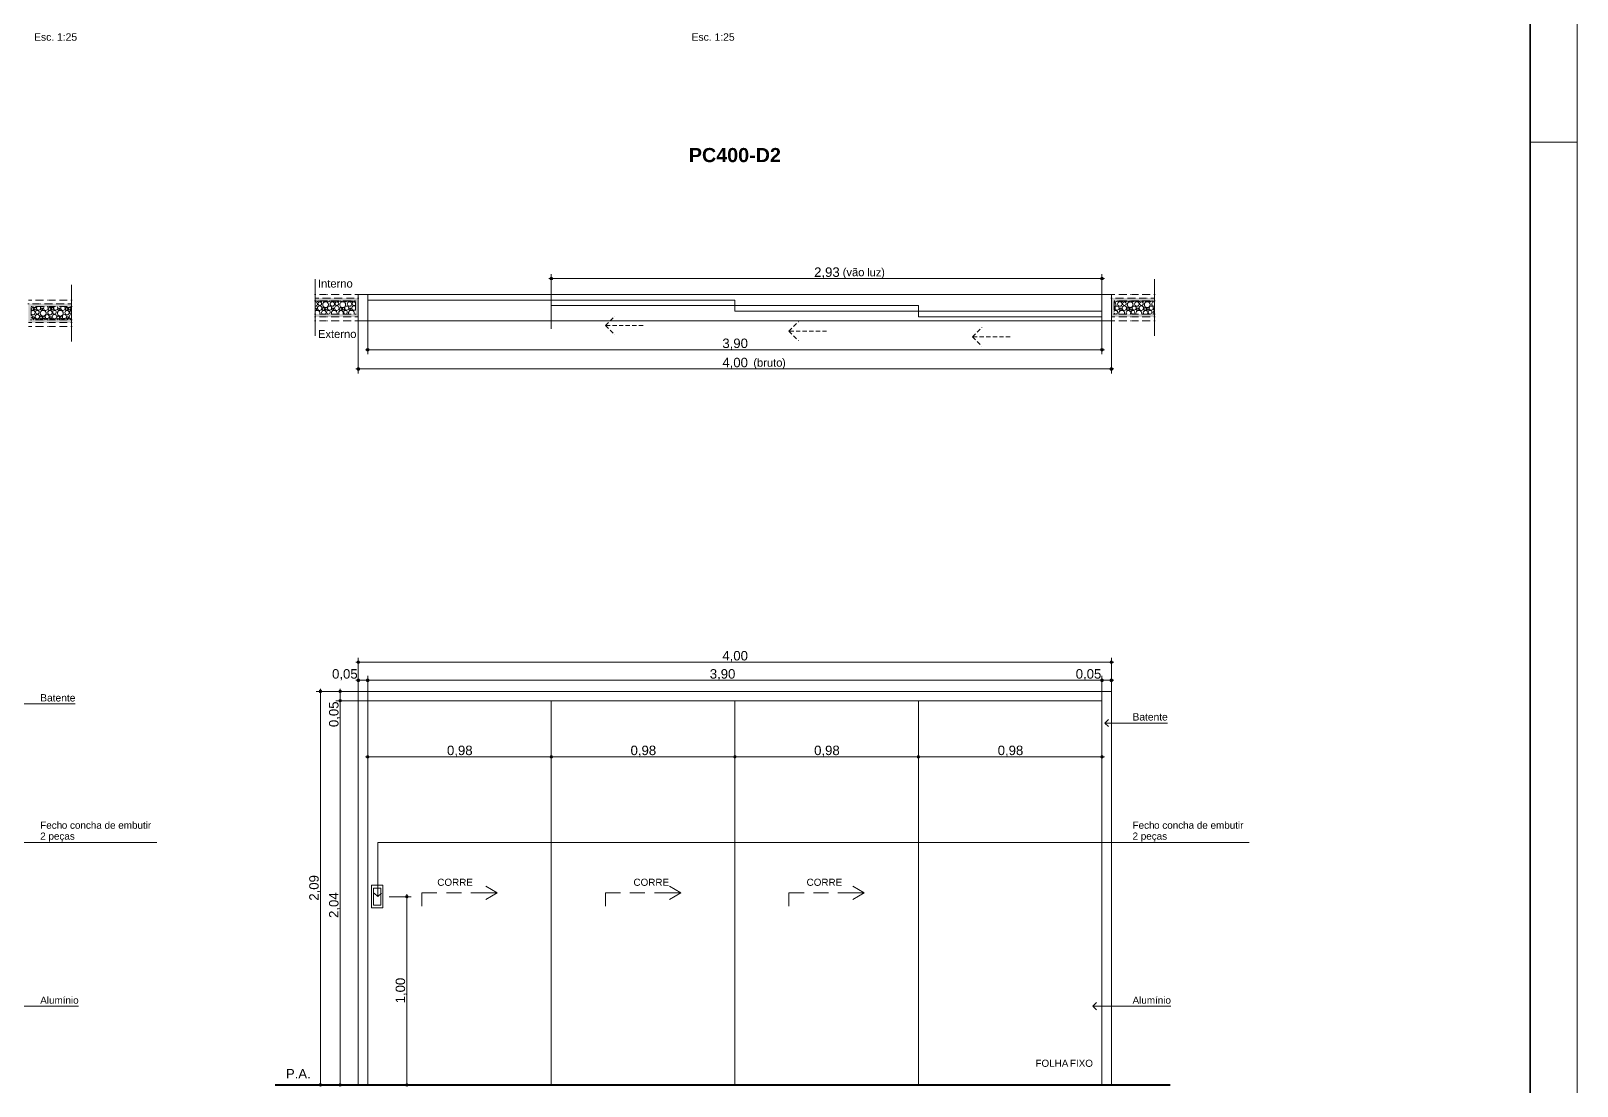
# Paper-space layout 'CAPS I e II_ FL 08.13 DETALHAMENTO DE PORTAS ' of a CAD drawing. Header units: metres. Extents: x 0 to 1400, y 0 to 841.
# Drawn here: x 1071.5 to 1400, y 393.5 to 617.6 of the extents above; entities that cross this region are included whole.
import ezdxf
from ezdxf.xclip import XClip

# ---------------------------------------------------------------- set-up
doc = ezdxf.new("R2010")
doc.units = ezdxf.units.M
doc.header["$MEASUREMENT"] = 0
doc.header["$XCLIPFRAME"] = 0
doc.linetypes.add('Achse', pattern=[0.0023, 0, -0.0008, 0.0015, 0])
doc.linetypes.add('Dashed', pattern=[0.0014, 0.0009, -0.0005])
for name, color, linetype, lineweight in [('0_Caneta_No__1', 7, 'Continuous', 35), ('0_Caneta_No__241', 7, 'Continuous', 13), ('0_Caneta_No__5', 7, 'Continuous', 20), ('0_Caneta_No__7', 7, 'Continuous', 13), ('0_Caneta_No__8', 7, 'Continuous', 9), ('0_Caneta_No__99', 7, 'Continuous', 20)]:
    doc.layers.add(name, color=color, linetype=linetype, lineweight=lineweight)
for name, color, linetype, lineweight, true_color in [('0_Caneta_No__25', 7, 'Continuous', 13, 0x982312), ('0_Caneta_No__9', 7, 'Continuous', 9, 0x020202), ('0_Caneta_No__96', 7, 'Continuous', 0, 0xb6b6b6), ('0_Caneta_No__97', 7, 'Continuous', 13, 0x6b6b6b)]:
    doc.layers.add(name, color=color, linetype=linetype, lineweight=lineweight, true_color=true_color)
doc.styles.add('GENERATED_STYLE_1', font='arial.ttf')
doc.styles.add('GENERATED_STYLE_2', font='arial.ttf')

# ---------------------------------------------------------------- blocks, each defined once
blk = doc.blocks.new('*X4')
at = {"layer": '0_Caneta_No__96', "color": 253, "linetype": 'Continuous', "lineweight": 0, "ltscale": 1000, "true_color": 0xb6b6b6}
for centre, radius in [((1072.45, 558.6), 0.251), ((1073.8, 558.52), 0.207), ((1075.45, 558.56), 0.286), ((1076.09, 558.6), 0.251), ((1077.44, 558.52), 0.207), ((1079.09, 558.56), 0.286), ((1079.73, 558.6), 0.251), ((1072, 556.7), 0.207), ((1072.86, 556.93), 0.473), ((1072.87, 557.87), 0.384), ((1073.65, 556.74), 0.286), ((1074.11, 557.66), 0.612), ((1074.29, 556.78), 0.251), ((1074.96, 556.95), 0.426), ((1075.55, 557.79), 0.477), ((1075.64, 556.7), 0.207), ((1076.5, 556.93), 0.473), ((1076.51, 557.87), 0.384), ((1077.29, 556.74), 0.286), ((1077.75, 557.66), 0.612), ((1077.93, 556.78), 0.251), ((1078.6, 556.95), 0.426), ((1079.18, 557.79), 0.477), ((1079.27, 556.7), 0.207)]:
    blk.add_circle(centre, radius, dxfattribs=at)
for centre, radius, start, end in [((1071.81, 558.56), 0.286, 202.5966, 157.4034), ((1072.27, 559.48), 0.612, 222.464, 317.536), ((1073.13, 558.77), 0.426, 135.9362, 44.0638), ((1074.66, 558.75), 0.473, 137.8293, 42.1707), ((1075.91, 559.48), 0.612, 222.464, 317.536), ((1076.76, 558.77), 0.426, 135.9362, 44.0638), ((1078.3, 558.75), 0.473, 137.8293, 42.1707), ((1079.55, 559.48), 0.612, 222.464, 317.536), ((1080.4, 558.77), 0.426, 135.9362, 225.0657), ((1071.91, 557.79), 0.477, 220.9049, 139.0951), ((1071.33, 556.95), 0.426, 301.7728, 58.2272), ((1072.31, 555.84), 0.612, 44.1878, 135.8122), ((1073.75, 555.97), 0.477, 39.2883, 140.7117), ((1074.71, 556.05), 0.384, 33.8959, 146.1041), ((1075.95, 555.84), 0.612, 44.1878, 135.8122), ((1077.38, 555.97), 0.477, 39.2883, 140.7117), ((1078.34, 556.05), 0.384, 33.8959, 146.1041), ((1079.59, 555.84), 0.612, 44.1878, 135.8122), ((1080.13, 556.93), 0.473, 94.28, 265.72), ((1080.14, 557.87), 0.384, 96.8127, 263.1873)]:
    blk.add_arc(centre, radius, start, end, dxfattribs=at)
blk = doc.blocks.new('*X6')
at = {"layer": '0_Caneta_No__96', "color": 253, "linetype": 'Continuous', "lineweight": 0, "ltscale": 1000, "true_color": 0xb6b6b6}
for centre, radius in [((1302.26, 558.77), 0.426), ((1302.85, 559.61), 0.477), ((1302.93, 558.52), 0.207), ((1303.8, 558.75), 0.473), ((1303.81, 559.69), 0.384), ((1304.59, 558.56), 0.286), ((1305.05, 559.48), 0.612), ((1305.22, 558.6), 0.251), ((1305.9, 558.77), 0.426), ((1306.48, 559.61), 0.477), ((1306.57, 558.52), 0.207), ((1307.43, 558.75), 0.473), ((1307.44, 559.69), 0.384), ((1308.22, 558.56), 0.286), ((1308.68, 559.48), 0.612), ((1308.86, 558.6), 0.251), ((1309.54, 558.77), 0.426), ((1305.64, 557.87), 0.384), ((1309.28, 557.87), 0.384)]:
    blk.add_circle(centre, radius, dxfattribs=at)
for centre, radius, start, end in [((1301.96, 560.57), 0.473, 231.6081, 320.2745), ((1301.41, 559.48), 0.612, 294.6102, 65.3898), ((1301.59, 558.6), 0.251, 288.0326, 71.9674), ((1302.75, 560.38), 0.286, 202.9069, 337.0931), ((1303.39, 560.42), 0.251, 215.8183, 324.1817), ((1304.06, 560.59), 0.426, 229.5974, 310.4026), ((1304.73, 560.34), 0.207, 199.7363, 340.2637), ((1305.6, 560.57), 0.473, 219.7255, 320.2745), ((1306.39, 560.38), 0.286, 202.9069, 337.0931), ((1307.02, 560.42), 0.251, 215.8183, 324.1817), ((1307.7, 560.59), 0.426, 229.5974, 310.4026), ((1308.37, 560.34), 0.207, 199.7363, 340.2637), ((1309.23, 560.57), 0.473, 219.7255, 320.2745), ((1310.12, 559.61), 0.477, 78.5537, 281.4463), ((1310.02, 560.38), 0.286, 202.9069, 312.0002), ((1310.21, 558.52), 0.207, 88.46, 271.54), ((1302.01, 557.87), 0.384, 207.2214, 152.7786), ((1303.25, 557.66), 0.612, 341.5917, 198.4083), ((1304.68, 557.79), 0.477, 318.2161, 221.7839), ((1306.88, 557.66), 0.612, 341.5917, 198.4083), ((1308.32, 557.79), 0.477, 318.2161, 221.7839), ((1310.52, 557.66), 0.612, 120.0749, 198.4083)]:
    blk.add_arc(centre, radius, start, end, dxfattribs=at)
blk = doc.blocks.new('*X7')
at = {"layer": '0_Caneta_No__96', "color": 253, "linetype": 'Continuous', "lineweight": 0, "ltscale": 1000, "true_color": 0xb6b6b6}
for centre, radius in [((1132.85, 558.75), 0.473), ((1132.86, 559.69), 0.384), ((1133.64, 558.56), 0.286), ((1134.1, 559.48), 0.612), ((1134.28, 558.6), 0.251), ((1134.96, 558.77), 0.426), ((1135.54, 559.61), 0.477), ((1135.63, 558.52), 0.207), ((1136.49, 558.75), 0.473), ((1136.5, 559.69), 0.384), ((1137.28, 558.56), 0.286), ((1137.74, 559.48), 0.612), ((1137.92, 558.6), 0.251), ((1138.59, 558.77), 0.426), ((1139.18, 559.61), 0.477), ((1139.27, 558.52), 0.207), ((1134.7, 557.87), 0.384), ((1138.34, 557.87), 0.384)]:
    blk.add_circle(centre, radius, dxfattribs=at)
for centre, radius, start, end in [((1131.81, 560.38), 0.286, 292.3944, 337.0931), ((1131.9, 559.61), 0.477, 271.4766, 88.5234), ((1131.99, 558.52), 0.207, 248.189, 111.811), ((1132.44, 560.42), 0.251, 215.8183, 324.1817), ((1133.12, 560.59), 0.426, 229.5974, 310.4026), ((1133.79, 560.34), 0.207, 199.7363, 340.2637), ((1134.65, 560.57), 0.473, 219.7255, 320.2745), ((1135.44, 560.38), 0.286, 202.9069, 337.0931), ((1136.08, 560.42), 0.251, 215.8183, 324.1817), ((1136.76, 560.59), 0.426, 229.5974, 310.4026), ((1137.43, 560.34), 0.207, 199.7363, 340.2637), ((1138.29, 560.57), 0.473, 219.7255, 320.2745), ((1139.08, 560.38), 0.286, 202.9069, 337.0931), ((1139.72, 560.42), 0.251, 215.8183, 324.1817), ((1140.13, 558.75), 0.473, 44.4801, 315.5199), ((1140.14, 559.69), 0.384, 31.408, 328.592), ((1140.39, 560.59), 0.426, 229.5974, 279.7847), ((1132.3, 557.66), 0.612, 341.5917, 129.4726), ((1133.74, 557.79), 0.477, 318.2161, 221.7839), ((1135.94, 557.66), 0.612, 341.5917, 198.4083), ((1137.38, 557.79), 0.477, 318.2161, 221.7839), ((1139.58, 557.66), 0.612, 341.5917, 198.4083)]:
    blk.add_arc(centre, radius, start, end, dxfattribs=at)
blk = doc.blocks.new('Drawing_1_1', base_point=(27.6, 827.63))
at = {"linetype": 'Continuous', "lineweight": 0, "ltscale": 1000, "true_color": 0xffffff}
for points in [[(1080.1, 559.67), (1070.95, 559.67), (1070.95, 555.67), (1080.1, 555.67), (1080.1, 556.27), (1071.55, 556.27), (1071.55, 559.07), (1080.1, 559.07)], [(1131.92, 560.87), (1131.92, 560.27), (1140.46, 560.27), (1140.46, 557.47), (1131.92, 557.47), (1131.92, 556.87), (1141.06, 556.87), (1141.06, 560.87)], [(1310.21, 560.87), (1301.06, 560.87), (1301.06, 556.87), (1310.21, 556.87), (1310.21, 557.47), (1301.66, 557.47), (1301.66, 560.27), (1310.21, 560.27)]]:
    blk.add_hatch(color=7, dxfattribs=at).paths.add_polyline_path(points)
at = {"layer": '0_Caneta_No__25', "linetype": 'Continuous', "lineweight": 13, "ltscale": 1000, "true_color": 0x982312}
for points in [[(1181.81, 565.03), (1181.83, 564.93), (1181.89, 564.85), (1181.97, 564.8), (1182.06, 564.78), (1182.16, 564.8), (1182.24, 564.85), (1182.3, 564.93), (1182.31, 565.03), (1182.3, 565.12), (1182.24, 565.2), (1182.16, 565.26), (1182.06, 565.28), (1181.97, 565.26), (1181.89, 565.2), (1181.83, 565.12)], [(1298.81, 565.03), (1298.83, 564.93), (1298.89, 564.85), (1298.97, 564.8), (1299.06, 564.78), (1299.16, 564.8), (1299.24, 564.85), (1299.3, 564.93), (1299.31, 565.03), (1299.3, 565.12), (1299.24, 565.2), (1299.16, 565.26), (1299.06, 565.28), (1298.97, 565.26), (1298.89, 565.2), (1298.83, 565.12)], [(1142.81, 549.9), (1142.83, 549.8), (1142.89, 549.72), (1142.97, 549.67), (1143.06, 549.65), (1143.16, 549.67), (1143.24, 549.72), (1143.3, 549.8), (1143.31, 549.9), (1143.3, 549.99), (1143.24, 550.08), (1143.16, 550.13), (1143.06, 550.15), (1142.97, 550.13), (1142.89, 550.08), (1142.83, 549.99)], [(1298.81, 549.9), (1298.83, 549.8), (1298.89, 549.72), (1298.97, 549.67), (1299.06, 549.65), (1299.16, 549.67), (1299.24, 549.72), (1299.3, 549.8), (1299.31, 549.9), (1299.3, 549.99), (1299.24, 550.08), (1299.16, 550.13), (1299.06, 550.15), (1298.97, 550.13), (1298.89, 550.08), (1298.83, 549.99)], [(1140.81, 545.82), (1140.83, 545.73), (1140.89, 545.65), (1140.97, 545.59), (1141.06, 545.57), (1141.16, 545.59), (1141.24, 545.65), (1141.3, 545.73), (1141.31, 545.82), (1141.3, 545.92), (1141.24, 546), (1141.16, 546.05), (1141.06, 546.07), (1140.97, 546.05), (1140.89, 546), (1140.83, 545.92)], [(1300.81, 545.82), (1300.83, 545.73), (1300.89, 545.65), (1300.97, 545.59), (1301.06, 545.57), (1301.16, 545.59), (1301.24, 545.65), (1301.3, 545.73), (1301.31, 545.82), (1301.3, 545.92), (1301.24, 546), (1301.16, 546.05), (1301.06, 546.07), (1300.97, 546.05), (1300.89, 546), (1300.83, 545.92)], [(1140.81, 483.54), (1140.83, 483.44), (1140.89, 483.36), (1140.97, 483.31), (1141.06, 483.29), (1141.16, 483.31), (1141.24, 483.36), (1141.3, 483.44), (1141.31, 483.54), (1141.3, 483.63), (1141.24, 483.72), (1141.16, 483.77), (1141.06, 483.79), (1140.97, 483.77), (1140.89, 483.72), (1140.83, 483.63)], [(1300.81, 483.54), (1300.83, 483.44), (1300.89, 483.36), (1300.97, 483.31), (1301.06, 483.29), (1301.16, 483.31), (1301.24, 483.36), (1301.3, 483.44), (1301.31, 483.54), (1301.3, 483.63), (1301.24, 483.72), (1301.16, 483.77), (1301.06, 483.79), (1300.97, 483.77), (1300.89, 483.72), (1300.83, 483.63)], [(1140.81, 479.68), (1140.83, 479.58), (1140.89, 479.5), (1140.97, 479.45), (1141.06, 479.43), (1141.16, 479.45), (1141.24, 479.5), (1141.3, 479.58), (1141.31, 479.68), (1141.3, 479.77), (1141.24, 479.86), (1141.16, 479.91), (1141.06, 479.93), (1140.97, 479.91), (1140.89, 479.86), (1140.83, 479.77)], [(1142.81, 479.68), (1142.83, 479.58), (1142.89, 479.5), (1142.97, 479.45), (1143.06, 479.43), (1143.16, 479.45), (1143.24, 479.5), (1143.3, 479.58), (1143.31, 479.68), (1143.3, 479.77), (1143.24, 479.86), (1143.16, 479.91), (1143.06, 479.93), (1142.97, 479.91), (1142.89, 479.86), (1142.83, 479.77)], [(1298.81, 479.68), (1298.83, 479.58), (1298.89, 479.5), (1298.97, 479.45), (1299.06, 479.43), (1299.16, 479.45), (1299.24, 479.5), (1299.3, 479.58), (1299.31, 479.68), (1299.3, 479.77), (1299.24, 479.86), (1299.16, 479.91), (1299.06, 479.93), (1298.97, 479.91), (1298.89, 479.86), (1298.83, 479.77)], [(1300.81, 479.68), (1300.83, 479.58), (1300.89, 479.5), (1300.97, 479.45), (1301.06, 479.43), (1301.16, 479.45), (1301.24, 479.5), (1301.3, 479.58), (1301.31, 479.68), (1301.3, 479.77), (1301.24, 479.86), (1301.16, 479.91), (1301.06, 479.93), (1300.97, 479.91), (1300.89, 479.86), (1300.83, 479.77)], [(1132.76, 477.34), (1132.78, 477.24), (1132.84, 477.16), (1132.92, 477.11), (1133.01, 477.09), (1133.11, 477.11), (1133.19, 477.16), (1133.24, 477.24), (1133.26, 477.34), (1133.24, 477.43), (1133.19, 477.52), (1133.11, 477.57), (1133.01, 477.59), (1132.92, 477.57), (1132.84, 477.52), (1132.78, 477.43)], [(1136.96, 477.34), (1136.98, 477.24), (1137.03, 477.16), (1137.11, 477.11), (1137.21, 477.09), (1137.31, 477.11), (1137.39, 477.16), (1137.44, 477.24), (1137.46, 477.34), (1137.44, 477.43), (1137.39, 477.52), (1137.31, 477.57), (1137.21, 477.59), (1137.11, 477.57), (1137.03, 477.52), (1136.98, 477.43)], [(1136.96, 475.34), (1136.98, 475.24), (1137.03, 475.16), (1137.11, 475.11), (1137.21, 475.09), (1137.31, 475.11), (1137.39, 475.16), (1137.44, 475.24), (1137.46, 475.34), (1137.44, 475.43), (1137.39, 475.52), (1137.31, 475.57), (1137.21, 475.59), (1137.11, 475.57), (1137.03, 475.52), (1136.98, 475.43)], [(1142.81, 463.43), (1142.83, 463.34), (1142.89, 463.25), (1142.97, 463.2), (1143.06, 463.18), (1143.16, 463.2), (1143.24, 463.25), (1143.3, 463.34), (1143.31, 463.43), (1143.3, 463.53), (1143.24, 463.61), (1143.16, 463.66), (1143.06, 463.68), (1142.97, 463.66), (1142.89, 463.61), (1142.83, 463.53)], [(1181.81, 463.43), (1181.83, 463.34), (1181.89, 463.25), (1181.97, 463.2), (1182.06, 463.18), (1182.16, 463.2), (1182.24, 463.25), (1182.3, 463.34), (1182.31, 463.43), (1182.3, 463.53), (1182.24, 463.61), (1182.16, 463.66), (1182.06, 463.68), (1181.97, 463.66), (1181.89, 463.61), (1181.83, 463.53)], [(1220.81, 463.43), (1220.83, 463.34), (1220.89, 463.25), (1220.97, 463.2), (1221.06, 463.18), (1221.16, 463.2), (1221.24, 463.25), (1221.3, 463.34), (1221.31, 463.43), (1221.3, 463.53), (1221.24, 463.61), (1221.16, 463.66), (1221.06, 463.68), (1220.97, 463.66), (1220.89, 463.61), (1220.83, 463.53)], [(1259.81, 463.43), (1259.83, 463.34), (1259.89, 463.25), (1259.97, 463.2), (1260.06, 463.18), (1260.16, 463.2), (1260.24, 463.25), (1260.3, 463.34), (1260.31, 463.43), (1260.3, 463.53), (1260.24, 463.61), (1260.16, 463.66), (1260.06, 463.68), (1259.97, 463.66), (1259.89, 463.61), (1259.83, 463.53)], [(1298.81, 463.43), (1298.83, 463.34), (1298.89, 463.25), (1298.97, 463.2), (1299.06, 463.18), (1299.16, 463.2), (1299.24, 463.25), (1299.3, 463.34), (1299.31, 463.43), (1299.3, 463.53), (1299.24, 463.61), (1299.16, 463.66), (1299.06, 463.68), (1298.97, 463.66), (1298.89, 463.61), (1298.83, 463.53)], [(1151.11, 433.72), (1151.12, 433.63), (1151.18, 433.55), (1151.26, 433.49), (1151.36, 433.47), (1151.45, 433.49), (1151.53, 433.55), (1151.59, 433.63), (1151.61, 433.72), (1151.59, 433.82), (1151.53, 433.9), (1151.45, 433.95), (1151.36, 433.97), (1151.26, 433.95), (1151.18, 433.9), (1151.12, 433.82)], [(1132.76, 393.74), (1132.78, 393.64), (1132.84, 393.56), (1132.92, 393.51), (1133.01, 393.49), (1133.11, 393.51), (1133.19, 393.56), (1133.24, 393.64), (1133.26, 393.74), (1133.24, 393.83), (1133.19, 393.92), (1133.11, 393.97), (1133.01, 393.99), (1132.92, 393.97), (1132.84, 393.92), (1132.78, 393.83)], [(1136.96, 393.74), (1136.98, 393.64), (1137.03, 393.56), (1137.11, 393.51), (1137.21, 393.49), (1137.31, 393.51), (1137.39, 393.56), (1137.44, 393.64), (1137.46, 393.74), (1137.44, 393.83), (1137.39, 393.92), (1137.31, 393.97), (1137.21, 393.99), (1137.11, 393.97), (1137.03, 393.92), (1136.98, 393.83)], [(1151.11, 393.74), (1151.12, 393.64), (1151.18, 393.56), (1151.26, 393.51), (1151.36, 393.49), (1151.45, 393.51), (1151.53, 393.56), (1151.59, 393.64), (1151.61, 393.74), (1151.59, 393.83), (1151.53, 393.92), (1151.45, 393.97), (1151.36, 393.99), (1151.26, 393.97), (1151.18, 393.92), (1151.12, 393.83)]]:
    blk.add_hatch(color=24, dxfattribs=at).paths.add_polyline_path(points)
at = {"layer": '0_Caneta_No__1', "color": 7, "linetype": 'Continuous', "lineweight": 40, "ltscale": 1000}
blk.add_line((1123.37, 393.74), (1313.57, 393.74), dxfattribs=at)
at = {"layer": '0_Caneta_No__241', "color": 7, "linetype": 'Continuous', "lineweight": 13, "ltscale": 1000}
for p, q in [((1080.1, 563.67), (1080.1, 551.67)), ((1131.92, 564.87), (1131.92, 552.87)), ((1310.21, 564.87), (1310.21, 552.87)), ((1301.06, 556.87), (1301.06, 560.87)), ((1154.56, 434.54), (1157.76, 434.54)), ((1154.56, 434.54), (1154.56, 431.74)), ((1159.76, 434.54), (1162.96, 434.54)), ((1164.96, 434.54), (1167.36, 434.54)), ((1167.36, 434.54), (1170.56, 434.54)), ((1170.56, 434.54), (1168.14, 435.94)), ((1170.56, 434.54), (1168.14, 433.14)), ((1193.56, 434.54), (1196.76, 434.54)), ((1193.56, 434.54), (1193.56, 431.74)), ((1198.76, 434.54), (1201.96, 434.54)), ((1203.96, 434.54), (1206.36, 434.54)), ((1206.36, 434.54), (1209.56, 434.54)), ((1209.56, 434.54), (1207.14, 435.94)), ((1209.56, 434.54), (1207.14, 433.14)), ((1232.56, 434.54), (1235.76, 434.54)), ((1232.56, 434.54), (1232.56, 431.74)), ((1237.76, 434.54), (1240.96, 434.54)), ((1242.96, 434.54), (1245.36, 434.54)), ((1245.36, 434.54), (1248.56, 434.54)), ((1248.56, 434.54), (1246.14, 435.94)), ((1248.56, 434.54), (1246.14, 433.14))]:
    blk.add_line(p, q, dxfattribs=at)
at = {"layer": '0_Caneta_No__241', "color": 7, "linetype": 'Achse', "lineweight": 13, "ltscale": 1000}
for p, q in [((1080.1, 560.47), (1070.95, 560.47)), ((1070.95, 559.67), (1080.1, 559.67)), ((1071.55, 556.27), (1071.55, 559.07)), ((1080.1, 559.07), (1071.55, 559.07)), ((1131.92, 561.67), (1141.06, 561.67)), ((1141.06, 560.87), (1131.92, 560.87)), ((1131.92, 560.27), (1140.46, 560.27)), ((1140.46, 557.47), (1140.46, 560.27)), ((1310.21, 561.67), (1301.06, 561.67)), ((1301.06, 560.87), (1310.21, 560.87)), ((1301.66, 557.47), (1301.66, 560.27)), ((1310.21, 560.27), (1301.66, 560.27)), ((1080.1, 555.67), (1070.95, 555.67)), ((1080.1, 556.27), (1071.55, 556.27)), ((1131.92, 557.47), (1140.46, 557.47)), ((1131.92, 556.87), (1141.06, 556.87)), ((1131.92, 556.07), (1141.06, 556.07)), ((1310.21, 556.87), (1301.06, 556.87)), ((1310.21, 556.07), (1301.06, 556.07)), ((1310.21, 557.47), (1301.66, 557.47)), ((1080.1, 554.87), (1070.95, 554.87))]:
    blk.add_line(p, q, dxfattribs=at)
at = {"layer": '0_Caneta_No__25', "color": 24, "linetype": 'Continuous', "lineweight": 13, "ltscale": 1000, "true_color": 0x982312}
for p, q in [((1181.56, 565.03), (1181.81, 565.03)), ((1182.06, 565.28), (1182.06, 565.97)), ((1182.31, 565.03), (1298.81, 565.03)), ((1299.06, 565.28), (1299.06, 565.97)), ((1299.31, 565.03), (1299.56, 565.03)), ((1182.06, 554.34), (1182.06, 564.78)), ((1299.06, 554.34), (1299.06, 564.78)), ((1143.06, 550.15), (1143.06, 560.59)), ((1299.06, 550.15), (1299.06, 560.59)), ((1141.06, 546.07), (1141.06, 556.51)), ((1301.06, 546.07), (1301.06, 556.51)), ((1142.56, 549.9), (1142.81, 549.9)), ((1143.06, 548.96), (1143.06, 549.65)), ((1143.31, 549.9), (1298.81, 549.9)), ((1299.06, 548.96), (1299.06, 549.65)), ((1299.31, 549.9), (1299.56, 549.9)), ((1140.56, 545.82), (1140.81, 545.82)), ((1141.06, 544.89), (1141.06, 545.57)), ((1141.31, 545.82), (1300.81, 545.82)), ((1301.06, 544.89), (1301.06, 545.57)), ((1301.31, 545.82), (1301.56, 545.82)), ((1140.56, 483.54), (1140.81, 483.54)), ((1141.06, 483.79), (1141.06, 484.48)), ((1141.06, 472.85), (1141.06, 483.29)), ((1141.31, 483.54), (1300.81, 483.54)), ((1301.06, 483.79), (1301.06, 484.48)), ((1301.06, 472.85), (1301.06, 483.29)), ((1301.31, 483.54), (1301.56, 483.54)), ((1140.56, 479.68), (1140.81, 479.68)), ((1141.06, 479.93), (1141.06, 480.62)), ((1141.31, 479.68), (1142.81, 479.68)), ((1143.06, 479.93), (1143.06, 480.62)), ((1143.31, 479.68), (1298.81, 479.68)), ((1299.06, 479.93), (1299.06, 480.62)), ((1299.31, 479.68), (1300.81, 479.68)), ((1301.06, 479.93), (1301.06, 480.62)), ((1301.31, 479.68), (1301.56, 479.68)), ((1132.76, 477.34), (1132.07, 477.34)), ((1133.01, 477.59), (1133.01, 477.84)), ((1133.01, 393.99), (1133.01, 477.09)), ((1143.7, 477.34), (1133.26, 477.34)), ((1136.96, 477.34), (1136.27, 477.34)), ((1137.21, 477.59), (1137.21, 477.84)), ((1137.21, 475.59), (1137.21, 477.09)), ((1146.48, 477.34), (1137.46, 477.34)), ((1141.06, 468.99), (1141.06, 479.43)), ((1143.06, 468.99), (1143.06, 479.43)), ((1299.06, 468.99), (1299.06, 479.43)), ((1301.06, 468.99), (1301.06, 479.43)), ((1069.66, 474.66), (1073.38, 474.66)), ((1073.38, 474.66), (1080.91, 474.66)), ((1136.96, 475.34), (1136.27, 475.34)), ((1137.21, 393.99), (1137.21, 475.09)), ((1146.48, 475.34), (1137.46, 475.34)), ((1299.7, 470.61), (1300.45, 471.36)), ((1299.7, 470.61), (1305.46, 470.61)), ((1299.7, 470.61), (1300.45, 469.86)), ((1305.46, 470.61), (1312.99, 470.61)), ((1143.06, 463.68), (1143.06, 467.2)), ((1182.06, 463.68), (1182.06, 467.2)), ((1260.06, 463.68), (1260.06, 467.2)), ((1142.56, 463.43), (1142.81, 463.43)), ((1143.31, 463.43), (1181.81, 463.43)), ((1182.31, 463.43), (1220.81, 463.43)), ((1221.06, 463.68), (1221.06, 464.37)), ((1221.31, 463.43), (1259.81, 463.43)), ((1260.31, 463.43), (1298.81, 463.43)), ((1299.06, 463.68), (1299.06, 464.37)), ((1299.31, 463.43), (1299.56, 463.43)), ((1143.06, 462.49), (1143.06, 463.18)), ((1182.06, 462.49), (1182.06, 463.18)), ((1221.06, 459.66), (1221.06, 463.18)), ((1260.06, 462.49), (1260.06, 463.18)), ((1299.06, 459.66), (1299.06, 463.18)), ((1013.09, 445.26), (1073.38, 445.26)), ((1073.38, 445.26), (1098.27, 445.26)), ((1145.2, 433.74), (1145.2, 445.26)), ((1145.2, 445.26), (1305.46, 445.26)), ((1305.46, 445.26), (1330.34, 445.26)), ((1145.2, 433.74), (1144.45, 434.49)), ((1145.2, 433.74), (1145.95, 434.49)), ((1151.11, 433.72), (1147.58, 433.72)), ((1151.36, 433.97), (1151.36, 434.22)), ((1152.29, 433.72), (1151.61, 433.72)), ((1151.36, 393.99), (1151.36, 433.47)), ((1297.15, 410.46), (1297.9, 411.21)), ((1068.55, 410.46), (1073.38, 410.46)), ((1073.38, 410.46), (1081.59, 410.46)), ((1297.15, 410.46), (1300.01, 410.46)), ((1297.15, 410.46), (1297.9, 409.71)), ((1300.01, 410.46), (1305.46, 410.46)), ((1305.46, 410.46), (1313.66, 410.46)), ((1132.76, 393.74), (1132.07, 393.74)), ((1143.7, 393.74), (1133.26, 393.74)), ((1136.96, 393.74), (1136.27, 393.74)), ((1146.48, 393.74), (1137.46, 393.74)), ((1151.11, 393.74), (1147.58, 393.74)), ((1152.29, 393.74), (1151.61, 393.74))]:
    blk.add_line(p, q, dxfattribs=at)
for centre in [(1182.06, 565.03), (1299.06, 565.03), (1143.06, 549.9), (1299.06, 549.9), (1141.06, 545.82), (1301.06, 545.82), (1141.06, 483.54), (1301.06, 483.54), (1141.06, 479.68), (1143.06, 479.68), (1299.06, 479.68), (1301.06, 479.68), (1133.01, 477.34), (1137.21, 477.34), (1137.21, 475.34), (1143.06, 463.43), (1182.06, 463.43), (1221.06, 463.43), (1260.06, 463.43), (1299.06, 463.43), (1151.36, 433.72), (1133.01, 393.74), (1137.21, 393.74), (1151.36, 393.74)]:
    blk.add_circle(centre, 0.25, dxfattribs=at)
at = {"layer": '0_Caneta_No__9', "color": 18, "linetype": 'Continuous', "lineweight": 9, "ltscale": 1000, "true_color": 0x020202}
for p, q in [((1141.06, 556.07), (1141.06, 561.67)), ((1141.06, 561.67), (1143.06, 561.67)), ((1143.06, 561.67), (1143.06, 556.07)), ((1182.06, 561.67), (1143.06, 561.67)), ((1143.06, 561.67), (1143.06, 560.47)), ((1143.06, 560.47), (1182.06, 560.47)), ((1182.06, 560.47), (1182.06, 561.67)), ((1221.06, 560.47), (1182.06, 560.47)), ((1182.06, 560.47), (1182.06, 559.27)), ((1182.06, 559.27), (1221.06, 559.27)), ((1221.06, 559.27), (1221.06, 560.47)), ((1260.06, 559.27), (1221.06, 559.27)), ((1221.06, 559.27), (1221.06, 558.07)), ((1260.06, 558.07), (1260.06, 559.27)), ((1299.06, 556.07), (1299.06, 561.67)), ((1299.06, 561.67), (1301.06, 561.67)), ((1301.06, 561.67), (1301.06, 556.07)), ((1143.06, 556.07), (1141.06, 556.07)), ((1221.06, 558.07), (1260.06, 558.07)), ((1299.06, 558.07), (1260.06, 558.07)), ((1260.06, 558.07), (1260.06, 556.87)), ((1260.06, 556.87), (1299.06, 556.87)), ((1299.06, 556.87), (1299.06, 558.07)), ((1301.06, 556.07), (1299.06, 556.07)), ((1141.06, 477.34), (1141.06, 475.34)), ((1301.06, 477.34), (1141.06, 477.34)), ((1301.06, 475.34), (1301.06, 477.34)), ((1141.06, 475.34), (1141.06, 393.74)), ((1143.06, 393.74), (1143.06, 475.34)), ((1143.06, 475.34), (1260.06, 475.34)), ((1182.06, 393.74), (1182.06, 475.34)), ((1221.06, 393.74), (1221.06, 475.34)), ((1260.06, 393.74), (1260.06, 475.34)), ((1260.06, 475.34), (1299.06, 475.34)), ((1299.06, 475.34), (1299.06, 393.74)), ((1301.06, 393.74), (1301.06, 475.34)), ((1146.26, 436.14), (1143.86, 436.14)), ((1143.86, 436.14), (1143.86, 431.34)), ((1144.26, 431.94), (1144.26, 435.54)), ((1144.26, 435.54), (1145.86, 435.54)), ((1145.86, 435.54), (1145.86, 431.94)), ((1146.26, 431.34), (1146.26, 436.14)), ((1143.86, 431.34), (1146.26, 431.34)), ((1145.86, 431.94), (1144.26, 431.94)), ((1141.06, 393.74), (1143.06, 393.74)), ((1182.06, 393.74), (1143.06, 393.74)), ((1221.06, 393.74), (1182.06, 393.74)), ((1260.06, 393.74), (1221.06, 393.74)), ((1299.06, 393.74), (1260.06, 393.74)), ((1299.06, 393.74), (1301.06, 393.74))]:
    blk.add_line(p, q, dxfattribs=at)
at = {"layer": '0_Caneta_No__96', "color": 253, "linetype": 'Continuous', "lineweight": 0, "ltscale": 1000, "true_color": 0xb6b6b6}
for p, q in [((1301.06, 561.67), (1141.06, 561.67)), ((1301.06, 556.07), (1141.06, 556.07))]:
    blk.add_line(p, q, dxfattribs=at)
at = {"layer": '0_Caneta_No__97', "color": 251, "linetype": 'Dashed', "lineweight": 13, "ltscale": 1000, "true_color": 0x6b6b6b}
for p, q in [((1193.56, 555.07), (1195.56, 557.07)), ((1232.56, 553.87), (1234.56, 555.87)), ((1201.56, 555.07), (1193.56, 555.07)), ((1193.56, 555.07), (1195.56, 553.07)), ((1240.56, 553.87), (1232.56, 553.87)), ((1232.56, 553.87), (1234.56, 551.87)), ((1271.56, 552.67), (1273.56, 554.67)), ((1279.56, 552.67), (1271.56, 552.67)), ((1271.56, 552.67), (1273.56, 550.67))]:
    blk.add_line(p, q, dxfattribs=at)
at = {"color": 64, "linetype": 'Continuous', "lineweight": 0, "ltscale": 1000, "true_color": 0x80aa00}
for name in ['*X4', '*X7', '*X6']:
    blk.add_blockref(name, (0, 0), dxfattribs=at)
at = {"layer": '0_Caneta_No__1', "color": 7, "linetype": 'Continuous', "lineweight": 40, "insert": (1221.06, 591.24), "char_height": 3, "attachment_point": 5, "style": 'GENERATED_STYLE_2'}
blk.add_mtext('\\A1;{\\pqc;\\fArial|b1|i0|c0|p0;\\W1.000000;PC400-D2}', dxfattribs=at)
at = {"layer": '0_Caneta_No__241', "color": 7, "linetype": 'Continuous', "lineweight": 13, "char_height": 1.5, "attachment_point": 7, "style": 'GENERATED_STYLE_1'}
for s, insert in [('\\A1;{\\pql;\\pt0;\\fArial|b0|i0|c0|p0;\\W1.000000;2 peças}', (1073.48, 445.38)), ('\\A1;{\\pql;\\pt0;\\fArial|b0|i0|c0|p0;\\W1.000000;Fech}', (1073.48, 448.13)), ('\\A1;{\\pql;\\pt0;\\fArial|b0|i0|c0|p0;\\W1.000000;o concha de embutir}', (1078.06, 448.13)), ('\\A1;{\\pql;\\pt0;\\fArial|b0|i0|c0|p0;\\W1.000000;2 peças}', (1305.56, 445.38)), ('\\A1;{\\pql;\\pt0;\\fArial|b0|i0|c0|p0;\\W1.000000;Fech}', (1305.56, 448.13)), ('\\A1;{\\pql;\\pt0;\\fArial|b0|i0|c0|p0;\\W1.000000;o concha de embutir}', (1310.13, 448.13)), ('\\A1;{\\pql;\\pt0;\\fArial|b0|i0|c0|p0;\\W1.000000; }', (1080.69, 445.78)), ('\\A1;{\\pql;\\pt0;\\fArial|b0|i0|c0|p0;\\W1.000000; }', (1312.77, 445.78))]:
    blk.add_mtext(s, dxfattribs=dict(at, insert=insert))
at = {"layer": '0_Caneta_No__25', "color": 24, "linetype": 'Continuous', "lineweight": 13, "true_color": 0x982312, "attachment_point": 7, "style": 'GENERATED_STYLE_1'}
for s, insert, char_height in [('\\A1;{\\pql;\\pt0;\\fArial|b0|i0|c0|p0;\\W1.000000;2,93}', (1237.9, 565.02), 2), ('\\A1;{\\pql;\\pt0;\\fArial|b0|i0|c0|p0;\\W1.000000;(vão }', (1243.97, 565.02), 1.7), ('\\A1;{\\pql;\\pt0;\\fArial|b0|i0|c0|p0;\\W1.000000;luz}', (1249.16, 565.48), 1.7), ('\\A1;{\\pql;\\pt0;\\fArial|b0|i0|c0|p0;\\W1.000000;)}', (1252.14, 565.02), 1.7), ('\\A1;{\\pql;\\pt0;\\fArial|b0|i0|c0|p0;\\W1.000000;Interno}', (1132.48, 563.1), 1.7), ('\\A1;{\\pql;\\pt0;\\fArial|b0|i0|c0|p0;\\W1.000000;Externo}', (1132.48, 552.38), 1.7), ('\\A1;{\\pql;\\pt0;\\fArial|b0|i0|c0|p0;\\W1.000000;3,90}', (1218.4, 549.9), 2), ('\\A1;{\\pql;\\pt0;\\fArial|b0|i0|c0|p0;\\W1.000000;4,00}', (1218.4, 545.82), 2), ('\\A1;{\\pql;\\pt0;\\fArial|b0|i0|c0|p0;\\W1.000000;(}', (1224.99, 545.83), 1.7), ('\\A1;{\\pql;\\pt0;\\fArial|b0|i0|c0|p0;\\W1.000000;bruto}', (1225.76, 546.29), 1.7), ('\\A1;{\\pql;\\pt0;\\fArial|b0|i0|c0|p0;\\W1.000000;)}', (1231.08, 545.83), 1.7), ('\\A1;{\\pql;\\pt0;\\fArial|b0|i0|c0|p0;\\W1.000000;4,00}', (1218.4, 483.54), 2), ('\\A1;{\\pql;\\pt0;\\fArial|b0|i0|c0|p0;\\W1.000000;0,05}', (1135.48, 479.68), 2), ('\\A1;{\\pql;\\pt0;\\fArial|b0|i0|c0|p0;\\W1.000000;3,90}', (1215.73, 479.68), 2), ('\\A1;{\\pql;\\pt0;\\fArial|b0|i0|c0|p0;\\W1.000000;0,05}', (1293.48, 479.68), 2), ('\\A1;{\\pql;\\pt0;\\fArial|b0|i0|c0|p0;\\W1.000000;0,98}', (1159.9, 463.43), 2), ('\\A1;{\\pql;\\pt0;\\fArial|b0|i0|c0|p0;\\W1.000000;0,98}', (1198.9, 463.43), 2), ('\\A1;{\\pql;\\pt0;\\fArial|b0|i0|c0|p0;\\W1.000000;0,98}', (1237.9, 463.43), 2), ('\\A1;{\\pql;\\pt0;\\fArial|b0|i0|c0|p0;\\W1.000000;0,98}', (1276.9, 463.43), 2)]:
    blk.add_mtext(s, dxfattribs=dict(at, insert=insert, char_height=char_height))
at = {"layer": '0_Caneta_No__25', "color": 24, "linetype": 'Continuous', "lineweight": 13, "true_color": 0x982312, "char_height": 2, "attachment_point": 7, "rotation": 90, "style": 'GENERATED_STYLE_1'}
for s, insert in [('\\A1;{\\pql;\\pt0;\\fArial|b0|i0|c0|p0;\\W1.000000;0,05}', (1137.21, 469.75)), ('\\A1;{\\pql;\\pt0;\\fArial|b0|i0|c0|p0;\\W1.000000;2,09}', (1133.01, 432.87)), ('\\A1;{\\pql;\\pt0;\\fArial|b0|i0|c0|p0;\\W1.000000;2,04}', (1137.21, 429.2)), ('\\A1;{\\pql;\\pt0;\\fArial|b0|i0|c0|p0;\\W1.000000;1,00}', (1151.36, 411.06))]:
    blk.add_mtext(s, dxfattribs=dict(at, insert=insert))
at = {"layer": '0_Caneta_No__5', "color": 7, "linetype": 'Continuous', "lineweight": 20, "attachment_point": 7, "style": 'GENERATED_STYLE_1'}
for s, insert, char_height in [('\\A1;{\\pql;\\pt0;\\fArial|b0|i0|c0|p0;\\W1.000000;Esc. 1:25}', (1072.17, 615.53), 1.57), ('\\A1;{\\pql;\\pt0;\\fArial|b0|i0|c0|p0;\\W1.000000;Esc. 1:25}', (1211.87, 615.53), 1.57), ('\\A1;{\\pql;\\pt0;\\fArial|b0|i0|c0|p0;\\W1.000000;CORRE}', (1157.84, 436.01), 1.5), ('\\A1;{\\pql;\\pt0;\\fArial|b0|i0|c0|p0;\\W1.000000;CORRE}', (1199.52, 436.01), 1.5), ('\\A1;{\\pql;\\pt0;\\fArial|b0|i0|c0|p0;\\W1.000000;CORRE}', (1236.3, 436.01), 1.5), ('\\A1;{\\pql;\\pt0;\\fArial|b0|i0|c0|p0;\\W1.000000;FOLHA}', (1284.93, 397.56), 1.5), ('\\A1;{\\pql;\\pt0;\\fArial|b0|i0|c0|p0;\\W1.000000; FIXO}', (1291.67, 397.56), 1.5), ('\\A1;{\\pql;\\pt0;\\fArial|b0|i0|c0|p0;\\W1.000000;P.A.}', (1125.67, 395.11), 2)]:
    blk.add_mtext(s, dxfattribs=dict(at, insert=insert, char_height=char_height))
at = {"layer": '0_Caneta_No__99', "color": 7, "linetype": 'Continuous', "lineweight": 20, "attachment_point": 7, "style": 'GENERATED_STYLE_1'}
for s, insert, char_height in [('\\A1;{\\pql;\\pt0;\\fArial|b0|i0|c0|p0;\\W1.000000;Batente}', (1073.48, 475.17), 1.55), ('\\A1;{\\pql;\\pt0;\\fArial|b0|i0|c0|p0;\\W1.000000;Batente}', (1305.56, 471.12), 1.55), ('\\A1;{\\pql;\\pt0;\\fArial|b0|i0|c0|p0;\\W1.000000;Alumínio}', (1073.48, 410.96), 1.5), ('\\A1;{\\pql;\\pt0;\\fArial|b0|i0|c0|p0;\\W1.000000;Alumínio}', (1305.56, 410.96), 1.5)]:
    blk.add_mtext(s, dxfattribs=dict(at, insert=insert, char_height=char_height))

psp = doc.layouts.new('CAPS I e II_ FL 08.13 DETALHAMENTO DE PORTAS ')

# ---------------------------------------------------------------- linework, layer by layer
at = {"layer": '0_Caneta_No__1', "color": 7, "linetype": 'Continuous', "lineweight": 35, "ltscale": 1000, "flags": 128}
psp.add_lwpolyline([(1004, 10), (1390, 10), (1390, 305), (1390, 831), (25, 831), (25, 10)], close=True, dxfattribs=at)
at = {"layer": '0_Caneta_No__7', "color": 7, "linetype": 'Continuous', "lineweight": 13, "ltscale": 1000, "flags": 128}
psp.add_lwpolyline([(1400, 0), (1400, 841), (0, 841), (0, 0)], close=True, dxfattribs=at)
at = {"layer": '0_Caneta_No__8', "color": 7, "linetype": 'Continuous', "lineweight": 9, "ltscale": 1000}
psp.add_line((1400, 594), (1390, 594), dxfattribs=at)

# ---------------------------------------------------------------- block references
at = {"color": 64, "linetype": 'Continuous', "lineweight": 0, "ltscale": 1000, "true_color": 0x80aa00}
ref = psp.add_blockref('Drawing_1_1', (27.6, 827.63), dxfattribs=at)
XClip(ref).set_block_clipping_path([(27.5923725369, 827.6381340294), (27.5923725369, 136.6125430929), (792.8962344417, 136.6125430929), (792.8962344417, 364.0724860526), (1394.3636701186, 364.0724860526), (1394.3636701186, 827.6381340294)])

doc.saveas('drawing.dxf')
